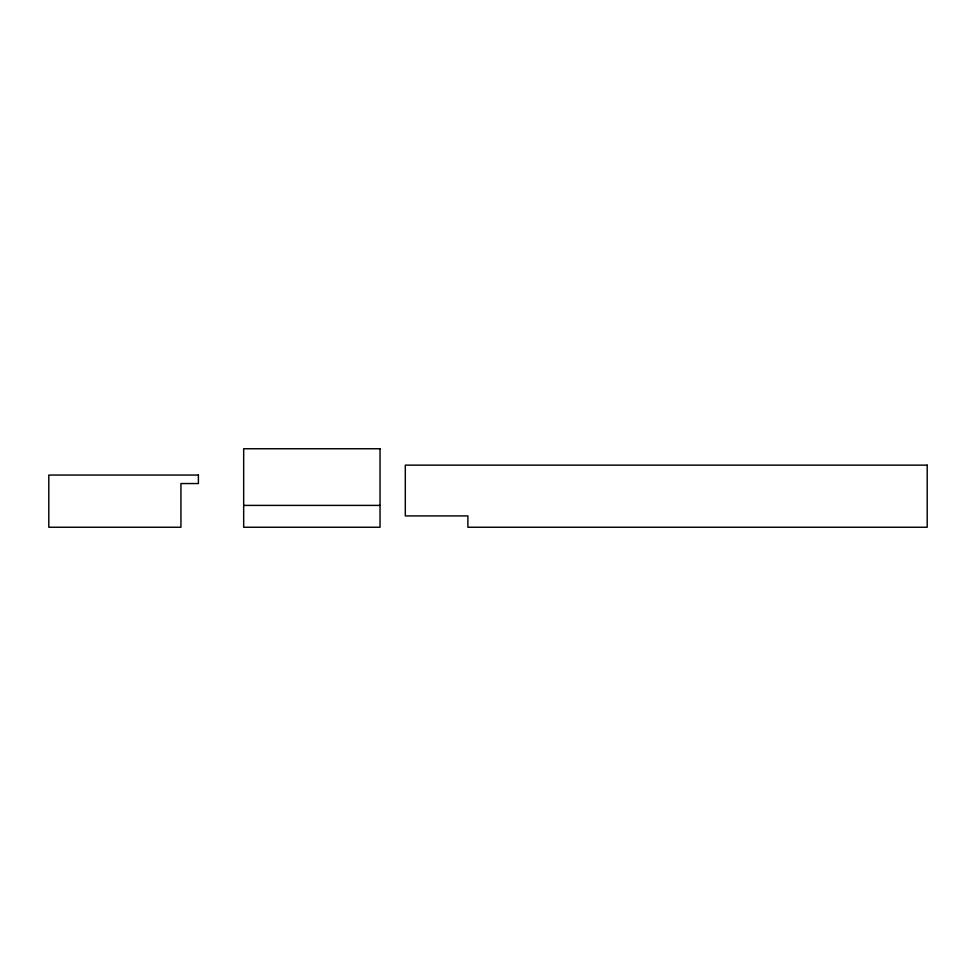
<?xml version="1.0" encoding="UTF-8"?>
<svg xmlns="http://www.w3.org/2000/svg" width="976" height="976" viewBox="0 0 976 976"><rect width="100%" height="100%" fill="white"/><g stroke="black" fill="none" stroke-linecap="round" stroke-linejoin="round"><path stroke-width="1.46" d="M243.671 505.397L380.03 505.397M380.03 448.753L243.671 448.753L243.671 527.247L380.03 527.247L380.03 448.753M927.2 465.137L405.308 465.137L405.308 515.914L467.894 515.914L467.894 527.247L927.2 527.247L927.2 465.137M198.396 475.056L48.8 475.056L48.8 527.247L180.938 527.247L180.938 483.547L198.396 483.547L198.396 475.056"/></g></svg>
